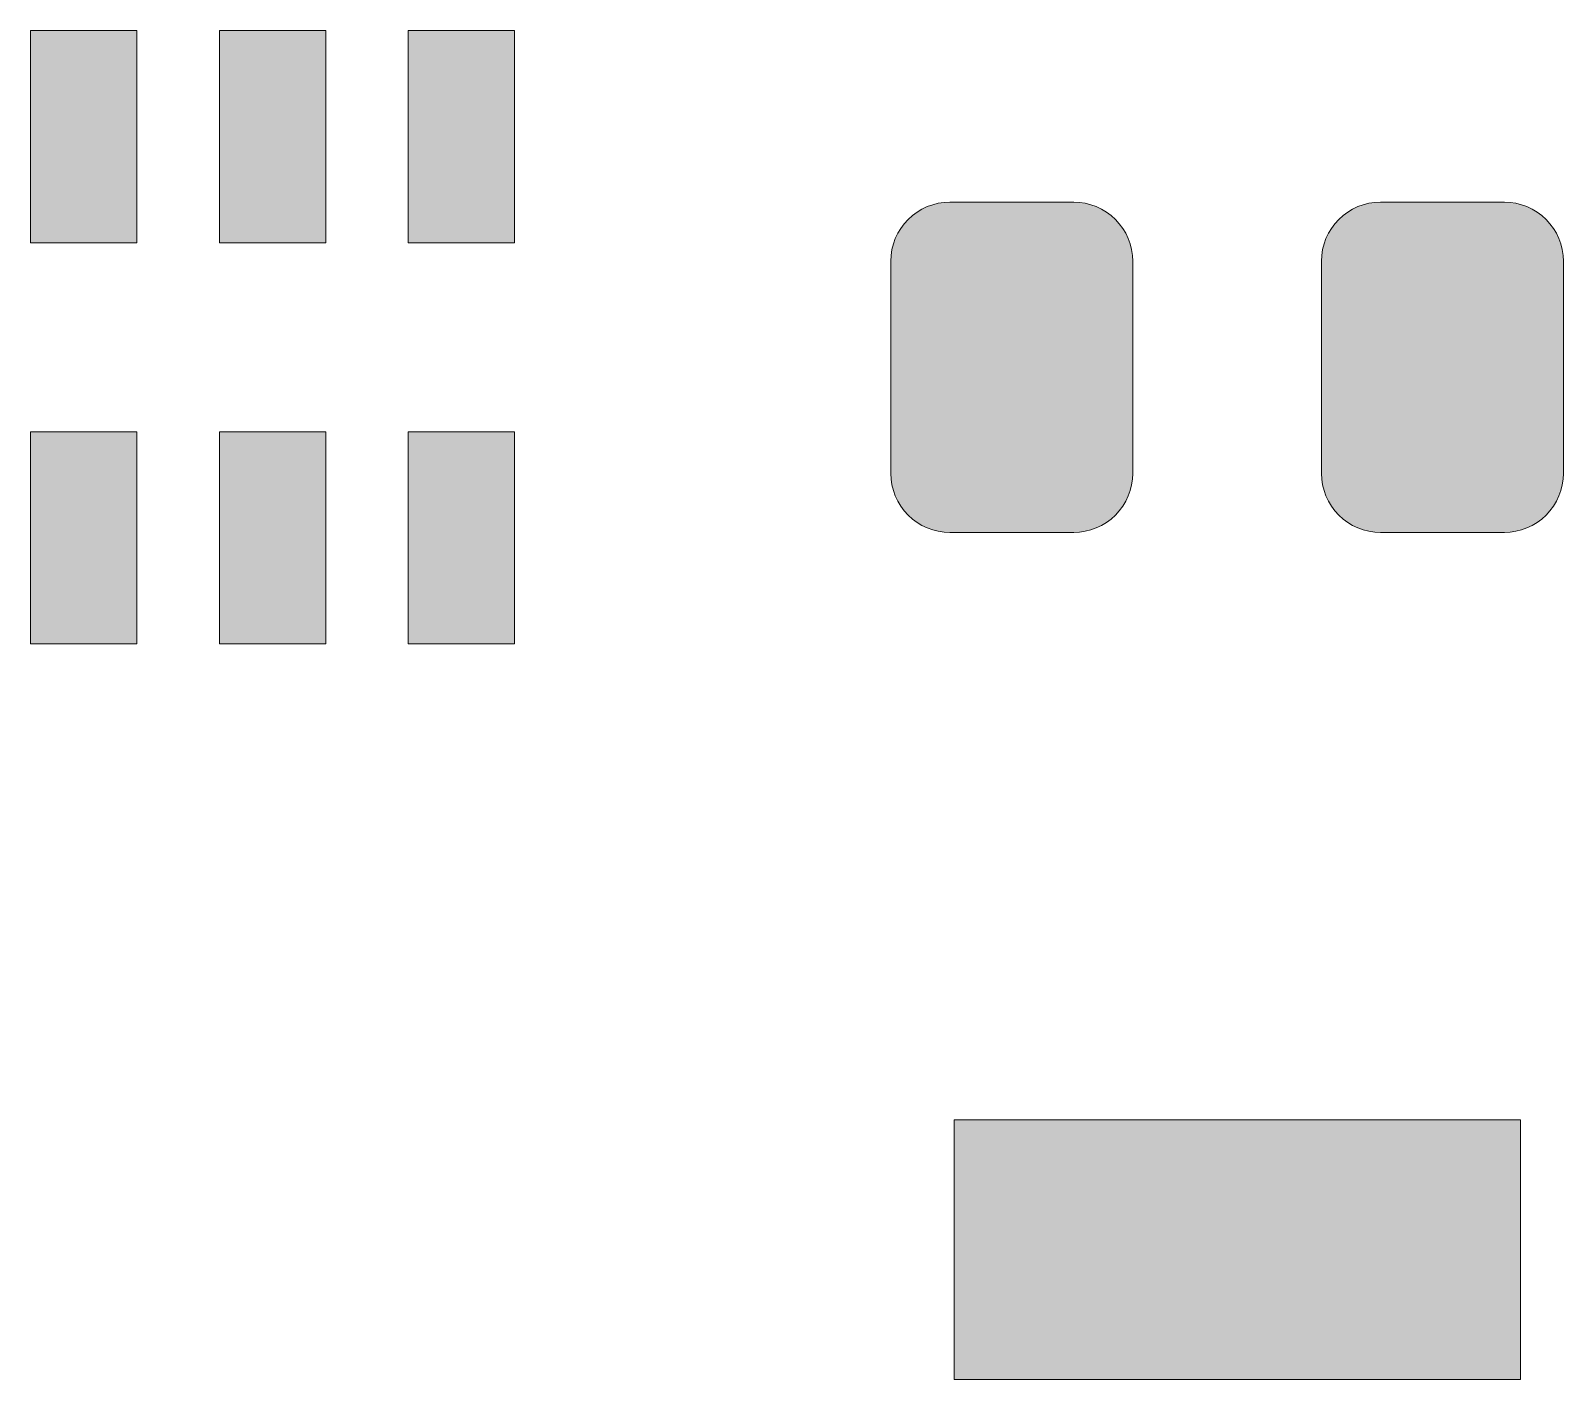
# Model space of a CAD drawing. Header units: millimetres. Extents: x 88.7 to 139.6, y 1.2 to 39.6.
# Drawn here: x 128.33 to 134.82, y 21.88 to 27.6 of the extents above; entities that cross this region are included whole.
import ezdxf

# ---------------------------------------------------------------- set-up
doc = ezdxf.new("R2010")
doc.units = ezdxf.units.MM
doc.header["$MEASUREMENT"] = 0
doc.layers.add('Camada 1', color=7, linetype='Continuous')

msp = doc.modelspace()

# ---------------------------------------------------------------- hatches: boundary and pattern name
at = {"layer": 'Camada 1', "true_color": 0x008400}
h = msp.add_hatch(color=96, dxfattribs=at)
edge = h.paths.add_edge_path()
edge.add_spline(control_points=[(128.7758, 27.5979), (128.7758, 27.5979), (128.7758, 26.6979), (128.7758, 26.6979), (128.7758, 26.6979), (128.3257, 26.6979), (128.3257, 26.6979), (128.3257, 26.6979), (128.3257, 27.5979), (128.3257, 27.5979), (128.3257, 27.5979), (128.7758, 27.5979), (128.7758, 27.5979)], knot_values=[0, 0, 0, 0, 0.25, 0.25, 0.25, 0.5, 0.5, 0.5, 0.75, 0.75, 0.75, 1, 1, 1, 1], degree=3, periodic=1)
h = msp.add_hatch(color=96, dxfattribs=at)
edge = h.paths.add_edge_path()
edge.add_spline(control_points=[(129.5759, 27.5979), (129.5759, 27.5979), (129.5759, 26.6979), (129.5759, 26.6979), (129.5759, 26.6979), (129.1258, 26.6979), (129.1258, 26.6979), (129.1258, 26.6979), (129.1258, 27.5979), (129.1258, 27.5979), (129.1258, 27.5979), (129.5759, 27.5979), (129.5759, 27.5979)], knot_values=[0, 0, 0, 0, 0.25, 0.25, 0.25, 0.5, 0.5, 0.5, 0.75, 0.75, 0.75, 1, 1, 1, 1], degree=3, periodic=1)
h = msp.add_hatch(color=96, dxfattribs=at)
edge = h.paths.add_edge_path()
edge.add_spline(control_points=[(130.3757, 27.5979), (130.3757, 27.5979), (130.3757, 26.6979), (130.3757, 26.6979), (130.3757, 26.6979), (129.9259, 26.6979), (129.9259, 26.6979), (129.9259, 26.6979), (129.9259, 27.5979), (129.9259, 27.5979), (129.9259, 27.5979), (130.3757, 27.5979), (130.3757, 27.5979)], knot_values=[0, 0, 0, 0, 0.25, 0.25, 0.25, 0.5, 0.5, 0.5, 0.75, 0.75, 0.75, 1, 1, 1, 1], degree=3, periodic=1)
h = msp.add_hatch(color=96, dxfattribs=at)
edge = h.paths.add_edge_path()
edge.add_spline(control_points=[(132.7702, 26.8697), (132.7702, 26.8697), (132.7946, 26.8661), (132.7946, 26.8661), (132.7946, 26.8661), (132.8185, 26.8601), (132.8185, 26.8601), (132.8185, 26.8601), (132.8416, 26.8519), (132.8416, 26.8519), (132.8416, 26.8519), (132.8637, 26.8414), (132.8637, 26.8414), (132.8637, 26.8414), (132.8848, 26.8288), (132.8848, 26.8288), (132.8848, 26.8288), (132.9043, 26.8142), (132.9043, 26.8142), (132.9043, 26.8142), (132.9226, 26.7977), (132.9226, 26.7977), (132.9226, 26.7977), (132.9391, 26.7795), (132.9391, 26.7795), (132.9391, 26.7795), (132.9536, 26.7598), (132.9536, 26.7598), (132.9536, 26.7598), (132.9663, 26.7387), (132.9663, 26.7387), (132.9663, 26.7387), (132.9767, 26.7166), (132.9767, 26.7166), (132.9767, 26.7166), (132.9851, 26.6935), (132.9851, 26.6935), (132.9851, 26.6935), (132.9909, 26.6697), (132.9909, 26.6697), (132.9909, 26.6697), (132.9945, 26.6454), (132.9945, 26.6454), (132.9945, 26.6454), (132.9957, 26.6209), (132.9957, 26.6209), (132.9957, 26.6209), (132.9957, 25.7209), (132.9957, 25.7209), (132.9957, 25.7209), (132.9945, 25.6964), (132.9945, 25.6964), (132.9945, 25.6964), (132.9909, 25.6721), (132.9909, 25.6721), (132.9909, 25.6721), (132.9851, 25.6483), (132.9851, 25.6483), (132.9851, 25.6483), (132.9767, 25.6252), (132.9767, 25.6252), (132.9767, 25.6252), (132.9663, 25.6031), (132.9663, 25.6031), (132.9663, 25.6031), (132.9536, 25.582), (132.9536, 25.582), (132.9536, 25.582), (132.9391, 25.5623), (132.9391, 25.5623), (132.9391, 25.5623), (132.9226, 25.5441), (132.9226, 25.5441), (132.9226, 25.5441), (132.9043, 25.5276), (132.9043, 25.5276), (132.9043, 25.5276), (132.8848, 25.513), (132.8848, 25.513), (132.8848, 25.513), (132.8637, 25.5004), (132.8637, 25.5004), (132.8637, 25.5004), (132.8416, 25.4899), (132.8416, 25.4899), (132.8416, 25.4899), (132.8185, 25.4817), (132.8185, 25.4817), (132.8185, 25.4817), (132.7946, 25.4757), (132.7946, 25.4757), (132.7946, 25.4757), (132.7702, 25.4721), (132.7702, 25.4721), (132.7702, 25.4721), (132.7458, 25.4709), (132.7458, 25.4709), (132.7458, 25.4709), (132.2208, 25.4709), (132.2208, 25.4709), (132.2208, 25.4709), (132.1964, 25.4721), (132.1964, 25.4721), (132.1964, 25.4721), (132.172, 25.4757), (132.172, 25.4757), (132.172, 25.4757), (132.1482, 25.4817), (132.1482, 25.4817), (132.1482, 25.4817), (132.125, 25.4899), (132.125, 25.4899), (132.125, 25.4899), (132.1029, 25.5004), (132.1029, 25.5004), (132.1029, 25.5004), (132.0819, 25.513), (132.0819, 25.513), (132.0819, 25.513), (132.0623, 25.5276), (132.0623, 25.5276), (132.0623, 25.5276), (132.044, 25.5441), (132.044, 25.5441), (132.044, 25.5441), (132.0275, 25.5623), (132.0275, 25.5623), (132.0275, 25.5623), (132.013, 25.582), (132.013, 25.582), (132.013, 25.582), (132.0003, 25.6031), (132.0003, 25.6031), (132.0003, 25.6031), (131.9899, 25.6252), (131.9899, 25.6252), (131.9899, 25.6252), (131.9815, 25.6483), (131.9815, 25.6483), (131.9815, 25.6483), (131.9757, 25.6721), (131.9757, 25.6721), (131.9757, 25.6721), (131.9721, 25.6964), (131.9721, 25.6964), (131.9721, 25.6964), (131.9709, 25.7209), (131.9709, 25.7209), (131.9709, 25.7209), (131.9709, 26.6209), (131.9709, 26.6209), (131.9709, 26.6209), (131.9721, 26.6454), (131.9721, 26.6454), (131.9721, 26.6454), (131.9757, 26.6697), (131.9757, 26.6697), (131.9757, 26.6697), (131.9815, 26.6935), (131.9815, 26.6935), (131.9815, 26.6935), (131.9899, 26.7166), (131.9899, 26.7166), (131.9899, 26.7166), (132.0003, 26.7387), (132.0003, 26.7387), (132.0003, 26.7387), (132.013, 26.7598), (132.013, 26.7598), (132.013, 26.7598), (132.0275, 26.7795), (132.0275, 26.7795), (132.0275, 26.7795), (132.044, 26.7977), (132.044, 26.7977), (132.044, 26.7977), (132.0623, 26.8142), (132.0623, 26.8142), (132.0623, 26.8142), (132.0819, 26.8288), (132.0819, 26.8288), (132.0819, 26.8288), (132.1029, 26.8414), (132.1029, 26.8414), (132.1029, 26.8414), (132.125, 26.8519), (132.125, 26.8519), (132.125, 26.8519), (132.1482, 26.8601), (132.1482, 26.8601), (132.1482, 26.8601), (132.172, 26.8661), (132.172, 26.8661), (132.172, 26.8661), (132.1964, 26.8697), (132.1964, 26.8697), (132.1964, 26.8697), (132.2208, 26.8709), (132.2208, 26.8709), (132.2208, 26.8709), (132.7458, 26.8709), (132.7458, 26.8709), (132.7458, 26.8709), (132.7702, 26.8697), (132.7702, 26.8697)], knot_values=[0, 0, 0, 0, 0.014706, 0.014706, 0.014706, 0.029412, 0.029412, 0.029412, 0.044118, 0.044118, 0.044118, 0.058824, 0.058824, 0.058824, 0.073529, 0.073529, 0.073529, 0.088235, 0.088235, 0.088235, 0.102941, 0.102941, 0.102941, 0.117647, 0.117647, 0.117647, 0.132353, 0.132353, 0.132353, 0.147059, 0.147059, 0.147059, 0.161765, 0.161765, 0.161765, 0.176471, 0.176471, 0.176471, 0.191176, 0.191176, 0.191176, 0.205882, 0.205882, 0.205882, 0.220588, 0.220588, 0.220588, 0.235294, 0.235294, 0.235294, 0.25, 0.25, 0.25, 0.264706, 0.264706, 0.264706, 0.279412, 0.279412, 0.279412, 0.294118, 0.294118, 0.294118, 0.308824, 0.308824, 0.308824, 0.323529, 0.323529, 0.323529, 0.338235, 0.338235, 0.338235, 0.352941, 0.352941, 0.352941, 0.367647, 0.367647, 0.367647, 0.382353, 0.382353, 0.382353, 0.397059, 0.397059, 0.397059, 0.411765, 0.411765, 0.411765, 0.426471, 0.426471, 0.426471, 0.441176, 0.441176, 0.441176, 0.455882, 0.455882, 0.455882, 0.470588, 0.470588, 0.470588, 0.485294, 0.485294, 0.485294, 0.5, 0.5, 0.5, 0.514706, 0.514706, 0.514706, 0.529412, 0.529412, 0.529412, 0.544118, 0.544118, 0.544118, 0.558824, 0.558824, 0.558824, 0.573529, 0.573529, 0.573529, 0.588235, 0.588235, 0.588235, 0.602941, 0.602941, 0.602941, 0.617647, 0.617647, 0.617647, 0.632353, 0.632353, 0.632353, 0.647059, 0.647059, 0.647059, 0.661765, 0.661765, 0.661765, 0.676471, 0.676471, 0.676471, 0.691176, 0.691176, 0.691176, 0.705882, 0.705882, 0.705882, 0.720588, 0.720588, 0.720588, 0.735294, 0.735294, 0.735294, 0.75, 0.75, 0.75, 0.764706, 0.764706, 0.764706, 0.779412, 0.779412, 0.779412, 0.794118, 0.794118, 0.794118, 0.808824, 0.808824, 0.808824, 0.823529, 0.823529, 0.823529, 0.838235, 0.838235, 0.838235, 0.852941, 0.852941, 0.852941, 0.867647, 0.867647, 0.867647, 0.882353, 0.882353, 0.882353, 0.897059, 0.897059, 0.897059, 0.911765, 0.911765, 0.911765, 0.926471, 0.926471, 0.926471, 0.941176, 0.941176, 0.941176, 0.955882, 0.955882, 0.955882, 0.970588, 0.970588, 0.970588, 0.985294, 0.985294, 0.985294, 1, 1, 1, 1], degree=3, periodic=1)
h = msp.add_hatch(color=96, dxfattribs=at)
edge = h.paths.add_edge_path()
edge.add_spline(control_points=[(134.5952, 26.8697), (134.5952, 26.8697), (134.6196, 26.8661), (134.6196, 26.8661), (134.6196, 26.8661), (134.6434, 26.8601), (134.6434, 26.8601), (134.6434, 26.8601), (134.6666, 26.8519), (134.6666, 26.8519), (134.6666, 26.8519), (134.6887, 26.8414), (134.6887, 26.8414), (134.6887, 26.8414), (134.7097, 26.8288), (134.7097, 26.8288), (134.7097, 26.8288), (134.7293, 26.8142), (134.7293, 26.8142), (134.7293, 26.8142), (134.7476, 26.7977), (134.7476, 26.7977), (134.7476, 26.7977), (134.7641, 26.7795), (134.7641, 26.7795), (134.7641, 26.7795), (134.7786, 26.7598), (134.7786, 26.7598), (134.7786, 26.7598), (134.7913, 26.7387), (134.7913, 26.7387), (134.7913, 26.7387), (134.8017, 26.7166), (134.8017, 26.7166), (134.8017, 26.7166), (134.8101, 26.6935), (134.8101, 26.6935), (134.8101, 26.6935), (134.8159, 26.6697), (134.8159, 26.6697), (134.8159, 26.6697), (134.8195, 26.6454), (134.8195, 26.6454), (134.8195, 26.6454), (134.8207, 26.6209), (134.8207, 26.6209), (134.8207, 26.6209), (134.8207, 25.7209), (134.8207, 25.7209), (134.8207, 25.7209), (134.8195, 25.6964), (134.8195, 25.6964), (134.8195, 25.6964), (134.8159, 25.6721), (134.8159, 25.6721), (134.8159, 25.6721), (134.8101, 25.6483), (134.8101, 25.6483), (134.8101, 25.6483), (134.8017, 25.6252), (134.8017, 25.6252), (134.8017, 25.6252), (134.7913, 25.6031), (134.7913, 25.6031), (134.7913, 25.6031), (134.7786, 25.582), (134.7786, 25.582), (134.7786, 25.582), (134.7641, 25.5623), (134.7641, 25.5623), (134.7641, 25.5623), (134.7476, 25.5441), (134.7476, 25.5441), (134.7476, 25.5441), (134.7293, 25.5276), (134.7293, 25.5276), (134.7293, 25.5276), (134.7097, 25.513), (134.7097, 25.513), (134.7097, 25.513), (134.6887, 25.5004), (134.6887, 25.5004), (134.6887, 25.5004), (134.6666, 25.4899), (134.6666, 25.4899), (134.6666, 25.4899), (134.6434, 25.4817), (134.6434, 25.4817), (134.6434, 25.4817), (134.6196, 25.4757), (134.6196, 25.4757), (134.6196, 25.4757), (134.5952, 25.4721), (134.5952, 25.4721), (134.5952, 25.4721), (134.5708, 25.4709), (134.5708, 25.4709), (134.5708, 25.4709), (134.0458, 25.4709), (134.0458, 25.4709), (134.0458, 25.4709), (134.0214, 25.4721), (134.0214, 25.4721), (134.0214, 25.4721), (133.997, 25.4757), (133.997, 25.4757), (133.997, 25.4757), (133.9731, 25.4817), (133.9731, 25.4817), (133.9731, 25.4817), (133.95, 25.4899), (133.95, 25.4899), (133.95, 25.4899), (133.9279, 25.5004), (133.9279, 25.5004), (133.9279, 25.5004), (133.9068, 25.513), (133.9068, 25.513), (133.9068, 25.513), (133.8873, 25.5276), (133.8873, 25.5276), (133.8873, 25.5276), (133.869, 25.5441), (133.869, 25.5441), (133.869, 25.5441), (133.8525, 25.5623), (133.8525, 25.5623), (133.8525, 25.5623), (133.838, 25.582), (133.838, 25.582), (133.838, 25.582), (133.8253, 25.6031), (133.8253, 25.6031), (133.8253, 25.6031), (133.8149, 25.6252), (133.8149, 25.6252), (133.8149, 25.6252), (133.8065, 25.6483), (133.8065, 25.6483), (133.8065, 25.6483), (133.8007, 25.6721), (133.8007, 25.6721), (133.8007, 25.6721), (133.7971, 25.6964), (133.7971, 25.6964), (133.7971, 25.6964), (133.7958, 25.7209), (133.7958, 25.7209), (133.7958, 25.7209), (133.7958, 26.6209), (133.7958, 26.6209), (133.7958, 26.6209), (133.7971, 26.6454), (133.7971, 26.6454), (133.7971, 26.6454), (133.8007, 26.6697), (133.8007, 26.6697), (133.8007, 26.6697), (133.8065, 26.6935), (133.8065, 26.6935), (133.8065, 26.6935), (133.8149, 26.7166), (133.8149, 26.7166), (133.8149, 26.7166), (133.8253, 26.7387), (133.8253, 26.7387), (133.8253, 26.7387), (133.838, 26.7598), (133.838, 26.7598), (133.838, 26.7598), (133.8525, 26.7795), (133.8525, 26.7795), (133.8525, 26.7795), (133.869, 26.7977), (133.869, 26.7977), (133.869, 26.7977), (133.8873, 26.8142), (133.8873, 26.8142), (133.8873, 26.8142), (133.9068, 26.8288), (133.9068, 26.8288), (133.9068, 26.8288), (133.9279, 26.8414), (133.9279, 26.8414), (133.9279, 26.8414), (133.95, 26.8519), (133.95, 26.8519), (133.95, 26.8519), (133.9731, 26.8601), (133.9731, 26.8601), (133.9731, 26.8601), (133.997, 26.8661), (133.997, 26.8661), (133.997, 26.8661), (134.0214, 26.8697), (134.0214, 26.8697), (134.0214, 26.8697), (134.0458, 26.8709), (134.0458, 26.8709), (134.0458, 26.8709), (134.5708, 26.8709), (134.5708, 26.8709), (134.5708, 26.8709), (134.5952, 26.8697), (134.5952, 26.8697)], knot_values=[0, 0, 0, 0, 0.014706, 0.014706, 0.014706, 0.029412, 0.029412, 0.029412, 0.044118, 0.044118, 0.044118, 0.058824, 0.058824, 0.058824, 0.073529, 0.073529, 0.073529, 0.088235, 0.088235, 0.088235, 0.102941, 0.102941, 0.102941, 0.117647, 0.117647, 0.117647, 0.132353, 0.132353, 0.132353, 0.147059, 0.147059, 0.147059, 0.161765, 0.161765, 0.161765, 0.176471, 0.176471, 0.176471, 0.191176, 0.191176, 0.191176, 0.205882, 0.205882, 0.205882, 0.220588, 0.220588, 0.220588, 0.235294, 0.235294, 0.235294, 0.25, 0.25, 0.25, 0.264706, 0.264706, 0.264706, 0.279412, 0.279412, 0.279412, 0.294118, 0.294118, 0.294118, 0.308824, 0.308824, 0.308824, 0.323529, 0.323529, 0.323529, 0.338235, 0.338235, 0.338235, 0.352941, 0.352941, 0.352941, 0.367647, 0.367647, 0.367647, 0.382353, 0.382353, 0.382353, 0.397059, 0.397059, 0.397059, 0.411765, 0.411765, 0.411765, 0.426471, 0.426471, 0.426471, 0.441176, 0.441176, 0.441176, 0.455882, 0.455882, 0.455882, 0.470588, 0.470588, 0.470588, 0.485294, 0.485294, 0.485294, 0.5, 0.5, 0.5, 0.514706, 0.514706, 0.514706, 0.529412, 0.529412, 0.529412, 0.544118, 0.544118, 0.544118, 0.558824, 0.558824, 0.558824, 0.573529, 0.573529, 0.573529, 0.588235, 0.588235, 0.588235, 0.602941, 0.602941, 0.602941, 0.617647, 0.617647, 0.617647, 0.632353, 0.632353, 0.632353, 0.647059, 0.647059, 0.647059, 0.661765, 0.661765, 0.661765, 0.676471, 0.676471, 0.676471, 0.691176, 0.691176, 0.691176, 0.705882, 0.705882, 0.705882, 0.720588, 0.720588, 0.720588, 0.735294, 0.735294, 0.735294, 0.75, 0.75, 0.75, 0.764706, 0.764706, 0.764706, 0.779412, 0.779412, 0.779412, 0.794118, 0.794118, 0.794118, 0.808824, 0.808824, 0.808824, 0.823529, 0.823529, 0.823529, 0.838235, 0.838235, 0.838235, 0.852941, 0.852941, 0.852941, 0.867647, 0.867647, 0.867647, 0.882353, 0.882353, 0.882353, 0.897059, 0.897059, 0.897059, 0.911765, 0.911765, 0.911765, 0.926471, 0.926471, 0.926471, 0.941176, 0.941176, 0.941176, 0.955882, 0.955882, 0.955882, 0.970588, 0.970588, 0.970588, 0.985294, 0.985294, 0.985294, 1, 1, 1, 1], degree=3, periodic=1)
h = msp.add_hatch(color=96, dxfattribs=at)
edge = h.paths.add_edge_path()
edge.add_spline(control_points=[(128.7758, 25.8979), (128.7758, 25.8979), (128.7758, 24.9979), (128.7758, 24.9979), (128.7758, 24.9979), (128.3257, 24.9979), (128.3257, 24.9979), (128.3257, 24.9979), (128.3257, 25.8979), (128.3257, 25.8979), (128.3257, 25.8979), (128.7758, 25.8979), (128.7758, 25.8979)], knot_values=[0, 0, 0, 0, 0.25, 0.25, 0.25, 0.5, 0.5, 0.5, 0.75, 0.75, 0.75, 1, 1, 1, 1], degree=3, periodic=1)
h = msp.add_hatch(color=96, dxfattribs=at)
edge = h.paths.add_edge_path()
edge.add_spline(control_points=[(129.5759, 25.8979), (129.5759, 25.8979), (129.5759, 24.9979), (129.5759, 24.9979), (129.5759, 24.9979), (129.1258, 24.9979), (129.1258, 24.9979), (129.1258, 24.9979), (129.1258, 25.8979), (129.1258, 25.8979), (129.1258, 25.8979), (129.5759, 25.8979), (129.5759, 25.8979)], knot_values=[0, 0, 0, 0, 0.25, 0.25, 0.25, 0.5, 0.5, 0.5, 0.75, 0.75, 0.75, 1, 1, 1, 1], degree=3, periodic=1)
h = msp.add_hatch(color=96, dxfattribs=at)
edge = h.paths.add_edge_path()
edge.add_spline(control_points=[(130.3757, 25.8979), (130.3757, 25.8979), (130.3757, 24.9979), (130.3757, 24.9979), (130.3757, 24.9979), (129.9259, 24.9979), (129.9259, 24.9979), (129.9259, 24.9979), (129.9259, 25.8979), (129.9259, 25.8979), (129.9259, 25.8979), (130.3757, 25.8979), (130.3757, 25.8979)], knot_values=[0, 0, 0, 0, 0.25, 0.25, 0.25, 0.5, 0.5, 0.5, 0.75, 0.75, 0.75, 1, 1, 1, 1], degree=3, periodic=1)
h = msp.add_hatch(color=96, dxfattribs=at)
edge = h.paths.add_edge_path()
edge.add_spline(control_points=[(132.2388, 22.9805), (132.2388, 22.9805), (134.6389, 22.9805), (134.6389, 22.9805), (134.6389, 22.9805), (134.6389, 21.8805), (134.6389, 21.8805), (134.6389, 21.8805), (132.2388, 21.8805), (132.2388, 21.8805), (132.2388, 21.8805), (132.2388, 22.9805), (132.2388, 22.9805)], knot_values=[0, 0, 0, 0, 0.25, 0.25, 0.25, 0.5, 0.5, 0.5, 0.75, 0.75, 0.75, 1, 1, 1, 1], degree=3, periodic=1)

# ---------------------------------------------------------------- linework, layer by layer
at = {"layer": 'Camada 1', "color": 96, "lineweight": 0}
for points, knots in [([(128.7758, 27.5979), (128.7758, 27.5979), (128.7758, 26.6979), (128.7758, 26.6979), (128.7758, 26.6979), (128.3257, 26.6979), (128.3257, 26.6979), (128.3257, 26.6979), (128.3257, 27.5979), (128.3257, 27.5979), (128.3257, 27.5979), (128.7758, 27.5979), (128.7758, 27.5979)], [0, 0, 0, 0, 0.25, 0.25, 0.25, 0.5, 0.5, 0.5, 0.75, 0.75, 0.75, 1, 1, 1, 1]), ([(129.5759, 27.5979), (129.5759, 27.5979), (129.5759, 26.6979), (129.5759, 26.6979), (129.5759, 26.6979), (129.1258, 26.6979), (129.1258, 26.6979), (129.1258, 26.6979), (129.1258, 27.5979), (129.1258, 27.5979), (129.1258, 27.5979), (129.5759, 27.5979), (129.5759, 27.5979)], [0, 0, 0, 0, 0.25, 0.25, 0.25, 0.5, 0.5, 0.5, 0.75, 0.75, 0.75, 1, 1, 1, 1]), ([(130.3757, 27.5979), (130.3757, 27.5979), (130.3757, 26.6979), (130.3757, 26.6979), (130.3757, 26.6979), (129.9259, 26.6979), (129.9259, 26.6979), (129.9259, 26.6979), (129.9259, 27.5979), (129.9259, 27.5979), (129.9259, 27.5979), (130.3757, 27.5979), (130.3757, 27.5979)], [0, 0, 0, 0, 0.25, 0.25, 0.25, 0.5, 0.5, 0.5, 0.75, 0.75, 0.75, 1, 1, 1, 1]), ([(132.7702, 26.8697), (132.7702, 26.8697), (132.7946, 26.8661), (132.7946, 26.8661), (132.7946, 26.8661), (132.8185, 26.8601), (132.8185, 26.8601), (132.8185, 26.8601), (132.8416, 26.8519), (132.8416, 26.8519), (132.8416, 26.8519), (132.8637, 26.8414), (132.8637, 26.8414), (132.8637, 26.8414), (132.8848, 26.8288), (132.8848, 26.8288), (132.8848, 26.8288), (132.9043, 26.8142), (132.9043, 26.8142), (132.9043, 26.8142), (132.9226, 26.7977), (132.9226, 26.7977), (132.9226, 26.7977), (132.9391, 26.7795), (132.9391, 26.7795), (132.9391, 26.7795), (132.9536, 26.7598), (132.9536, 26.7598), (132.9536, 26.7598), (132.9663, 26.7387), (132.9663, 26.7387), (132.9663, 26.7387), (132.9767, 26.7166), (132.9767, 26.7166), (132.9767, 26.7166), (132.9851, 26.6935), (132.9851, 26.6935), (132.9851, 26.6935), (132.9909, 26.6697), (132.9909, 26.6697), (132.9909, 26.6697), (132.9945, 26.6454), (132.9945, 26.6454), (132.9945, 26.6454), (132.9957, 26.6209), (132.9957, 26.6209), (132.9957, 26.6209), (132.9957, 25.7209), (132.9957, 25.7209), (132.9957, 25.7209), (132.9945, 25.6964), (132.9945, 25.6964), (132.9945, 25.6964), (132.9909, 25.6721), (132.9909, 25.6721), (132.9909, 25.6721), (132.9851, 25.6483), (132.9851, 25.6483), (132.9851, 25.6483), (132.9767, 25.6252), (132.9767, 25.6252), (132.9767, 25.6252), (132.9663, 25.6031), (132.9663, 25.6031), (132.9663, 25.6031), (132.9536, 25.582), (132.9536, 25.582), (132.9536, 25.582), (132.9391, 25.5623), (132.9391, 25.5623), (132.9391, 25.5623), (132.9226, 25.5441), (132.9226, 25.5441), (132.9226, 25.5441), (132.9043, 25.5276), (132.9043, 25.5276), (132.9043, 25.5276), (132.8848, 25.513), (132.8848, 25.513), (132.8848, 25.513), (132.8637, 25.5004), (132.8637, 25.5004), (132.8637, 25.5004), (132.8416, 25.4899), (132.8416, 25.4899), (132.8416, 25.4899), (132.8185, 25.4817), (132.8185, 25.4817), (132.8185, 25.4817), (132.7946, 25.4757), (132.7946, 25.4757), (132.7946, 25.4757), (132.7702, 25.4721), (132.7702, 25.4721), (132.7702, 25.4721), (132.7458, 25.4709), (132.7458, 25.4709), (132.7458, 25.4709), (132.2208, 25.4709), (132.2208, 25.4709), (132.2208, 25.4709), (132.1964, 25.4721), (132.1964, 25.4721), (132.1964, 25.4721), (132.172, 25.4757), (132.172, 25.4757), (132.172, 25.4757), (132.1482, 25.4817), (132.1482, 25.4817), (132.1482, 25.4817), (132.125, 25.4899), (132.125, 25.4899), (132.125, 25.4899), (132.1029, 25.5004), (132.1029, 25.5004), (132.1029, 25.5004), (132.0819, 25.513), (132.0819, 25.513), (132.0819, 25.513), (132.0623, 25.5276), (132.0623, 25.5276), (132.0623, 25.5276), (132.044, 25.5441), (132.044, 25.5441), (132.044, 25.5441), (132.0275, 25.5623), (132.0275, 25.5623), (132.0275, 25.5623), (132.013, 25.582), (132.013, 25.582), (132.013, 25.582), (132.0003, 25.6031), (132.0003, 25.6031), (132.0003, 25.6031), (131.9899, 25.6252), (131.9899, 25.6252), (131.9899, 25.6252), (131.9815, 25.6483), (131.9815, 25.6483), (131.9815, 25.6483), (131.9757, 25.6721), (131.9757, 25.6721), (131.9757, 25.6721), (131.9721, 25.6964), (131.9721, 25.6964), (131.9721, 25.6964), (131.9709, 25.7209), (131.9709, 25.7209), (131.9709, 25.7209), (131.9709, 26.6209), (131.9709, 26.6209), (131.9709, 26.6209), (131.9721, 26.6454), (131.9721, 26.6454), (131.9721, 26.6454), (131.9757, 26.6697), (131.9757, 26.6697), (131.9757, 26.6697), (131.9815, 26.6935), (131.9815, 26.6935), (131.9815, 26.6935), (131.9899, 26.7166), (131.9899, 26.7166), (131.9899, 26.7166), (132.0003, 26.7387), (132.0003, 26.7387), (132.0003, 26.7387), (132.013, 26.7598), (132.013, 26.7598), (132.013, 26.7598), (132.0275, 26.7795), (132.0275, 26.7795), (132.0275, 26.7795), (132.044, 26.7977), (132.044, 26.7977), (132.044, 26.7977), (132.0623, 26.8142), (132.0623, 26.8142), (132.0623, 26.8142), (132.0819, 26.8288), (132.0819, 26.8288), (132.0819, 26.8288), (132.1029, 26.8414), (132.1029, 26.8414), (132.1029, 26.8414), (132.125, 26.8519), (132.125, 26.8519), (132.125, 26.8519), (132.1482, 26.8601), (132.1482, 26.8601), (132.1482, 26.8601), (132.172, 26.8661), (132.172, 26.8661), (132.172, 26.8661), (132.1964, 26.8697), (132.1964, 26.8697), (132.1964, 26.8697), (132.2208, 26.8709), (132.2208, 26.8709), (132.2208, 26.8709), (132.7458, 26.8709), (132.7458, 26.8709), (132.7458, 26.8709), (132.7702, 26.8697), (132.7702, 26.8697)], [0, 0, 0, 0, 0.014706, 0.014706, 0.014706, 0.029412, 0.029412, 0.029412, 0.044118, 0.044118, 0.044118, 0.058824, 0.058824, 0.058824, 0.073529, 0.073529, 0.073529, 0.088235, 0.088235, 0.088235, 0.102941, 0.102941, 0.102941, 0.117647, 0.117647, 0.117647, 0.132353, 0.132353, 0.132353, 0.147059, 0.147059, 0.147059, 0.161765, 0.161765, 0.161765, 0.176471, 0.176471, 0.176471, 0.191176, 0.191176, 0.191176, 0.205882, 0.205882, 0.205882, 0.220588, 0.220588, 0.220588, 0.235294, 0.235294, 0.235294, 0.25, 0.25, 0.25, 0.264706, 0.264706, 0.264706, 0.279412, 0.279412, 0.279412, 0.294118, 0.294118, 0.294118, 0.308824, 0.308824, 0.308824, 0.323529, 0.323529, 0.323529, 0.338235, 0.338235, 0.338235, 0.352941, 0.352941, 0.352941, 0.367647, 0.367647, 0.367647, 0.382353, 0.382353, 0.382353, 0.397059, 0.397059, 0.397059, 0.411765, 0.411765, 0.411765, 0.426471, 0.426471, 0.426471, 0.441176, 0.441176, 0.441176, 0.455882, 0.455882, 0.455882, 0.470588, 0.470588, 0.470588, 0.485294, 0.485294, 0.485294, 0.5, 0.5, 0.5, 0.514706, 0.514706, 0.514706, 0.529412, 0.529412, 0.529412, 0.544118, 0.544118, 0.544118, 0.558824, 0.558824, 0.558824, 0.573529, 0.573529, 0.573529, 0.588235, 0.588235, 0.588235, 0.602941, 0.602941, 0.602941, 0.617647, 0.617647, 0.617647, 0.632353, 0.632353, 0.632353, 0.647059, 0.647059, 0.647059, 0.661765, 0.661765, 0.661765, 0.676471, 0.676471, 0.676471, 0.691176, 0.691176, 0.691176, 0.705882, 0.705882, 0.705882, 0.720588, 0.720588, 0.720588, 0.735294, 0.735294, 0.735294, 0.75, 0.75, 0.75, 0.764706, 0.764706, 0.764706, 0.779412, 0.779412, 0.779412, 0.794118, 0.794118, 0.794118, 0.808824, 0.808824, 0.808824, 0.823529, 0.823529, 0.823529, 0.838235, 0.838235, 0.838235, 0.852941, 0.852941, 0.852941, 0.867647, 0.867647, 0.867647, 0.882353, 0.882353, 0.882353, 0.897059, 0.897059, 0.897059, 0.911765, 0.911765, 0.911765, 0.926471, 0.926471, 0.926471, 0.941176, 0.941176, 0.941176, 0.955882, 0.955882, 0.955882, 0.970588, 0.970588, 0.970588, 0.985294, 0.985294, 0.985294, 1, 1, 1, 1]), ([(134.5952, 26.8697), (134.5952, 26.8697), (134.6196, 26.8661), (134.6196, 26.8661), (134.6196, 26.8661), (134.6434, 26.8601), (134.6434, 26.8601), (134.6434, 26.8601), (134.6666, 26.8519), (134.6666, 26.8519), (134.6666, 26.8519), (134.6887, 26.8414), (134.6887, 26.8414), (134.6887, 26.8414), (134.7097, 26.8288), (134.7097, 26.8288), (134.7097, 26.8288), (134.7293, 26.8142), (134.7293, 26.8142), (134.7293, 26.8142), (134.7476, 26.7977), (134.7476, 26.7977), (134.7476, 26.7977), (134.7641, 26.7795), (134.7641, 26.7795), (134.7641, 26.7795), (134.7786, 26.7598), (134.7786, 26.7598), (134.7786, 26.7598), (134.7913, 26.7387), (134.7913, 26.7387), (134.7913, 26.7387), (134.8017, 26.7166), (134.8017, 26.7166), (134.8017, 26.7166), (134.8101, 26.6935), (134.8101, 26.6935), (134.8101, 26.6935), (134.8159, 26.6697), (134.8159, 26.6697), (134.8159, 26.6697), (134.8195, 26.6454), (134.8195, 26.6454), (134.8195, 26.6454), (134.8207, 26.6209), (134.8207, 26.6209), (134.8207, 26.6209), (134.8207, 25.7209), (134.8207, 25.7209), (134.8207, 25.7209), (134.8195, 25.6964), (134.8195, 25.6964), (134.8195, 25.6964), (134.8159, 25.6721), (134.8159, 25.6721), (134.8159, 25.6721), (134.8101, 25.6483), (134.8101, 25.6483), (134.8101, 25.6483), (134.8017, 25.6252), (134.8017, 25.6252), (134.8017, 25.6252), (134.7913, 25.6031), (134.7913, 25.6031), (134.7913, 25.6031), (134.7786, 25.582), (134.7786, 25.582), (134.7786, 25.582), (134.7641, 25.5623), (134.7641, 25.5623), (134.7641, 25.5623), (134.7476, 25.5441), (134.7476, 25.5441), (134.7476, 25.5441), (134.7293, 25.5276), (134.7293, 25.5276), (134.7293, 25.5276), (134.7097, 25.513), (134.7097, 25.513), (134.7097, 25.513), (134.6887, 25.5004), (134.6887, 25.5004), (134.6887, 25.5004), (134.6666, 25.4899), (134.6666, 25.4899), (134.6666, 25.4899), (134.6434, 25.4817), (134.6434, 25.4817), (134.6434, 25.4817), (134.6196, 25.4757), (134.6196, 25.4757), (134.6196, 25.4757), (134.5952, 25.4721), (134.5952, 25.4721), (134.5952, 25.4721), (134.5708, 25.4709), (134.5708, 25.4709), (134.5708, 25.4709), (134.0458, 25.4709), (134.0458, 25.4709), (134.0458, 25.4709), (134.0214, 25.4721), (134.0214, 25.4721), (134.0214, 25.4721), (133.997, 25.4757), (133.997, 25.4757), (133.997, 25.4757), (133.9731, 25.4817), (133.9731, 25.4817), (133.9731, 25.4817), (133.95, 25.4899), (133.95, 25.4899), (133.95, 25.4899), (133.9279, 25.5004), (133.9279, 25.5004), (133.9279, 25.5004), (133.9068, 25.513), (133.9068, 25.513), (133.9068, 25.513), (133.8873, 25.5276), (133.8873, 25.5276), (133.8873, 25.5276), (133.869, 25.5441), (133.869, 25.5441), (133.869, 25.5441), (133.8525, 25.5623), (133.8525, 25.5623), (133.8525, 25.5623), (133.838, 25.582), (133.838, 25.582), (133.838, 25.582), (133.8253, 25.6031), (133.8253, 25.6031), (133.8253, 25.6031), (133.8149, 25.6252), (133.8149, 25.6252), (133.8149, 25.6252), (133.8065, 25.6483), (133.8065, 25.6483), (133.8065, 25.6483), (133.8007, 25.6721), (133.8007, 25.6721), (133.8007, 25.6721), (133.7971, 25.6964), (133.7971, 25.6964), (133.7971, 25.6964), (133.7958, 25.7209), (133.7958, 25.7209), (133.7958, 25.7209), (133.7958, 26.6209), (133.7958, 26.6209), (133.7958, 26.6209), (133.7971, 26.6454), (133.7971, 26.6454), (133.7971, 26.6454), (133.8007, 26.6697), (133.8007, 26.6697), (133.8007, 26.6697), (133.8065, 26.6935), (133.8065, 26.6935), (133.8065, 26.6935), (133.8149, 26.7166), (133.8149, 26.7166), (133.8149, 26.7166), (133.8253, 26.7387), (133.8253, 26.7387), (133.8253, 26.7387), (133.838, 26.7598), (133.838, 26.7598), (133.838, 26.7598), (133.8525, 26.7795), (133.8525, 26.7795), (133.8525, 26.7795), (133.869, 26.7977), (133.869, 26.7977), (133.869, 26.7977), (133.8873, 26.8142), (133.8873, 26.8142), (133.8873, 26.8142), (133.9068, 26.8288), (133.9068, 26.8288), (133.9068, 26.8288), (133.9279, 26.8414), (133.9279, 26.8414), (133.9279, 26.8414), (133.95, 26.8519), (133.95, 26.8519), (133.95, 26.8519), (133.9731, 26.8601), (133.9731, 26.8601), (133.9731, 26.8601), (133.997, 26.8661), (133.997, 26.8661), (133.997, 26.8661), (134.0214, 26.8697), (134.0214, 26.8697), (134.0214, 26.8697), (134.0458, 26.8709), (134.0458, 26.8709), (134.0458, 26.8709), (134.5708, 26.8709), (134.5708, 26.8709), (134.5708, 26.8709), (134.5952, 26.8697), (134.5952, 26.8697)], [0, 0, 0, 0, 0.014706, 0.014706, 0.014706, 0.029412, 0.029412, 0.029412, 0.044118, 0.044118, 0.044118, 0.058824, 0.058824, 0.058824, 0.073529, 0.073529, 0.073529, 0.088235, 0.088235, 0.088235, 0.102941, 0.102941, 0.102941, 0.117647, 0.117647, 0.117647, 0.132353, 0.132353, 0.132353, 0.147059, 0.147059, 0.147059, 0.161765, 0.161765, 0.161765, 0.176471, 0.176471, 0.176471, 0.191176, 0.191176, 0.191176, 0.205882, 0.205882, 0.205882, 0.220588, 0.220588, 0.220588, 0.235294, 0.235294, 0.235294, 0.25, 0.25, 0.25, 0.264706, 0.264706, 0.264706, 0.279412, 0.279412, 0.279412, 0.294118, 0.294118, 0.294118, 0.308824, 0.308824, 0.308824, 0.323529, 0.323529, 0.323529, 0.338235, 0.338235, 0.338235, 0.352941, 0.352941, 0.352941, 0.367647, 0.367647, 0.367647, 0.382353, 0.382353, 0.382353, 0.397059, 0.397059, 0.397059, 0.411765, 0.411765, 0.411765, 0.426471, 0.426471, 0.426471, 0.441176, 0.441176, 0.441176, 0.455882, 0.455882, 0.455882, 0.470588, 0.470588, 0.470588, 0.485294, 0.485294, 0.485294, 0.5, 0.5, 0.5, 0.514706, 0.514706, 0.514706, 0.529412, 0.529412, 0.529412, 0.544118, 0.544118, 0.544118, 0.558824, 0.558824, 0.558824, 0.573529, 0.573529, 0.573529, 0.588235, 0.588235, 0.588235, 0.602941, 0.602941, 0.602941, 0.617647, 0.617647, 0.617647, 0.632353, 0.632353, 0.632353, 0.647059, 0.647059, 0.647059, 0.661765, 0.661765, 0.661765, 0.676471, 0.676471, 0.676471, 0.691176, 0.691176, 0.691176, 0.705882, 0.705882, 0.705882, 0.720588, 0.720588, 0.720588, 0.735294, 0.735294, 0.735294, 0.75, 0.75, 0.75, 0.764706, 0.764706, 0.764706, 0.779412, 0.779412, 0.779412, 0.794118, 0.794118, 0.794118, 0.808824, 0.808824, 0.808824, 0.823529, 0.823529, 0.823529, 0.838235, 0.838235, 0.838235, 0.852941, 0.852941, 0.852941, 0.867647, 0.867647, 0.867647, 0.882353, 0.882353, 0.882353, 0.897059, 0.897059, 0.897059, 0.911765, 0.911765, 0.911765, 0.926471, 0.926471, 0.926471, 0.941176, 0.941176, 0.941176, 0.955882, 0.955882, 0.955882, 0.970588, 0.970588, 0.970588, 0.985294, 0.985294, 0.985294, 1, 1, 1, 1]), ([(128.7758, 25.8979), (128.7758, 25.8979), (128.7758, 24.9979), (128.7758, 24.9979), (128.7758, 24.9979), (128.3257, 24.9979), (128.3257, 24.9979), (128.3257, 24.9979), (128.3257, 25.8979), (128.3257, 25.8979), (128.3257, 25.8979), (128.7758, 25.8979), (128.7758, 25.8979)], [0, 0, 0, 0, 0.25, 0.25, 0.25, 0.5, 0.5, 0.5, 0.75, 0.75, 0.75, 1, 1, 1, 1]), ([(129.5759, 25.8979), (129.5759, 25.8979), (129.5759, 24.9979), (129.5759, 24.9979), (129.5759, 24.9979), (129.1258, 24.9979), (129.1258, 24.9979), (129.1258, 24.9979), (129.1258, 25.8979), (129.1258, 25.8979), (129.1258, 25.8979), (129.5759, 25.8979), (129.5759, 25.8979)], [0, 0, 0, 0, 0.25, 0.25, 0.25, 0.5, 0.5, 0.5, 0.75, 0.75, 0.75, 1, 1, 1, 1]), ([(130.3757, 25.8979), (130.3757, 25.8979), (130.3757, 24.9979), (130.3757, 24.9979), (130.3757, 24.9979), (129.9259, 24.9979), (129.9259, 24.9979), (129.9259, 24.9979), (129.9259, 25.8979), (129.9259, 25.8979), (129.9259, 25.8979), (130.3757, 25.8979), (130.3757, 25.8979)], [0, 0, 0, 0, 0.25, 0.25, 0.25, 0.5, 0.5, 0.5, 0.75, 0.75, 0.75, 1, 1, 1, 1]), ([(132.2388, 22.9805), (132.2388, 22.9805), (134.6389, 22.9805), (134.6389, 22.9805), (134.6389, 22.9805), (134.6389, 21.8805), (134.6389, 21.8805), (134.6389, 21.8805), (132.2388, 21.8805), (132.2388, 21.8805), (132.2388, 21.8805), (132.2388, 22.9805), (132.2388, 22.9805)], [0, 0, 0, 0, 0.25, 0.25, 0.25, 0.5, 0.5, 0.5, 0.75, 0.75, 0.75, 1, 1, 1, 1])]:
    msp.add_open_spline(points, degree=3, knots=knots, dxfattribs=at)

doc.saveas('drawing.dxf')
